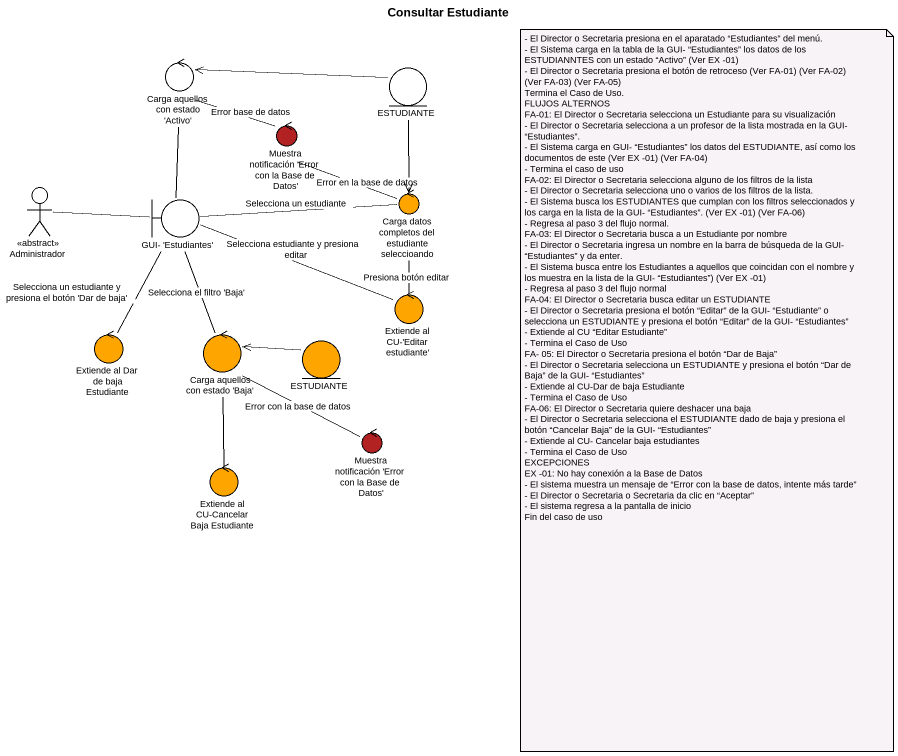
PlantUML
@startuml
title Consultar Estudiante
control "Carga aquellos con estado 'Activo'" as Carga_aquellos_con_estado
entity ESTUDIANTE
control "Muestra notificación 'Error con la Base de Datos'" as Muestra_notificación_Error #B22222
actor Administrador <<abstract>>
boundary "GUI- 'Estudiantes'" as GUI_Estudiantes
control "Carga datos completos del estudiante seleccioando" as Carga_datos_completos_del #FFA500
control "Extiende al CU-'Editar estudiante'" as Extiende_al_CU_Editar #FFA500
control "Extiende al Dar de baja Estudiante" as Extiende_al_Dar_de_baja #FFA500
control "Carga aquellos con estado 'Baja'" as Carga_aquellos_con_estado_2 #FFA500
entity "ESTUDIANTE" as ESTUDIANTE_2 #FFA500
control "Muestra notificación 'Error con la Base de Datos'" as Muestra_notificación_Error_2 #B22222
control "Extiende al CU-Cancelar Baja Estudiante" as Extiende_al_CU_Cancelar #FFA500
Carga_aquellos_con_estado -right- Muestra_notificación_Error : Error base de datos
Carga_aquellos_con_estado -- GUI_Estudiantes
ESTUDIANTE -left-> Carga_aquellos_con_estado
ESTUDIANTE --> Carga_datos_completos_del
Administrador -right- GUI_Estudiantes
GUI_Estudiantes -right- Carga_datos_completos_del : Selecciona un estudiante
GUI_Estudiantes -right- Extiende_al_CU_Editar : Selecciona estudiante y presiona editar
GUI_Estudiantes -- Extiende_al_Dar_de_baja : Selecciona un estudiante y presiona el botón 'Dar de baja'
GUI_Estudiantes -- Carga_aquellos_con_estado_2 : Selecciona el filtro 'Baja'
Carga_datos_completos_del -left- Muestra_notificación_Error : Error en la base de datos
Carga_datos_completos_del -- Extiende_al_CU_Editar : Presiona botón editar
Carga_aquellos_con_estado_2 -- Muestra_notificación_Error_2 : Error con la base de datos
Carga_aquellos_con_estado_2 -- Extiende_al_CU_Cancelar
ESTUDIANTE_2 -left-> Carga_aquellos_con_estado_2
note as N1
  - El Director o Secretaria presiona en el aparatado “Estudiantes” del menú.
  - El Sistema carga en la tabla de la GUI- “Estudiantes” los datos de los ESTUDIANNTES con un estado “Activo” (Ver EX -01)
  - El Director o Secretaria presiona el botón de retroceso (Ver FA-01) (Ver FA-02) (Ver FA-03) (Ver FA-05)
  Termina el Caso de Uso.
  FLUJOS ALTERNOS
  FA-01: El Director o Secretaria selecciona un Estudiante para su visualización
  - El Director o Secretaria selecciona a un profesor de la lista mostrada en la GUI- “Estudiantes”.
  - El Sistema carga en GUI- “Estudiantes” los datos del ESTUDIANTE, así como los documentos de este (Ver EX -01) (Ver FA-04)
  - Termina el caso de uso
  FA-02: El Director o Secretaria selecciona alguno de los filtros de la lista
  - El Director o Secretaria selecciona uno o varios de los filtros de la lista.
  - El Sistema busca los ESTUDIANTES que cumplan con los filtros seleccionados y los carga en la lista de la GUI- “Estudiantes”. (Ver EX -01) (Ver FA-06)
  - Regresa al paso 3 del flujo normal.
  FA-03: El Director o Secretaria busca a un Estudiante por nombre
  - El Director o Secretaria ingresa un nombre en la barra de búsqueda de la GUI- “Estudiantes” y da enter.
  - El Sistema busca entre los Estudiantes a aquellos que coincidan con el nombre y los muestra en la lista de la GUI- “Estudiantes”) (Ver EX -01)
  - Regresa al paso 3 del flujo normal
  FA-04: El Director o Secretaria busca editar un ESTUDIANTE
  - El Director o Secretaria presiona el botón “Editar” de la GUI- “Estudiante” o selecciona un ESTUDIANTE y presiona el botón “Editar” de la GUI- “Estudiantes”
  - Extiende al CU “Editar Estudiante”
  - Termina el Caso de Uso
  FA- 05: El Director o Secretaria presiona el botón “Dar de Baja”
  - El Director o Secretaria selecciona un ESTUDIANTE y presiona el botón “Dar de Baja” de la GUI- “Estudiantes”
  - Extiende al CU-Dar de baja Estudiante
  - Termina el Caso de Uso
  FA-06: El Director o Secretaria quiere deshacer una baja
  - El Director o Secretaria selecciona el ESTUDIANTE dado de baja y presiona el botón “Cancelar Baja” de la GUI- “Estudiantes”
  - Extiende al CU- Cancelar baja estudiantes
  - Termina el Caso de Uso
  EXCEPCIONES
  EX -01: No hay conexión a la Base de Datos
  - El sistema muestra un mensaje de “Error con la base de datos, intente más tarde”
  - El Director o Secretaria o Secretaria da clic en “Aceptar”
  - El sistema regresa a la pantalla de inicio
  Fin del caso de uso
end note
@enduml
